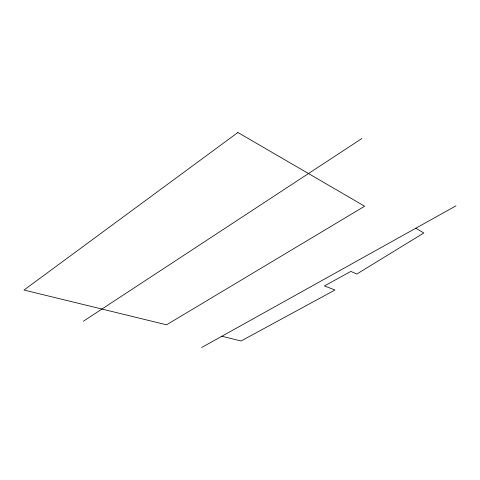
<?xml version="1.0" encoding="UTF-8"?>
<svg xmlns="http://www.w3.org/2000/svg" width="480" height="480" viewBox="0 0 480 480"><rect width="100%" height="100%" fill="white"/><g stroke="black" fill="none" stroke-linecap="round" stroke-linejoin="round"><path stroke-width="0.72" d="M83.394 321.216L361.818 138.546M201.648 347.508L456 205.83M221.856 336.252L241.044 340.992L334.962 290.016L324.468 285.936L350.832 271.404L356.826 274.032L423.822 232.986L415.836 228.204M237.882 132.492L24 290.046L166.566 324.81L364.65 206.214L237.882 132.492"/></g></svg>
